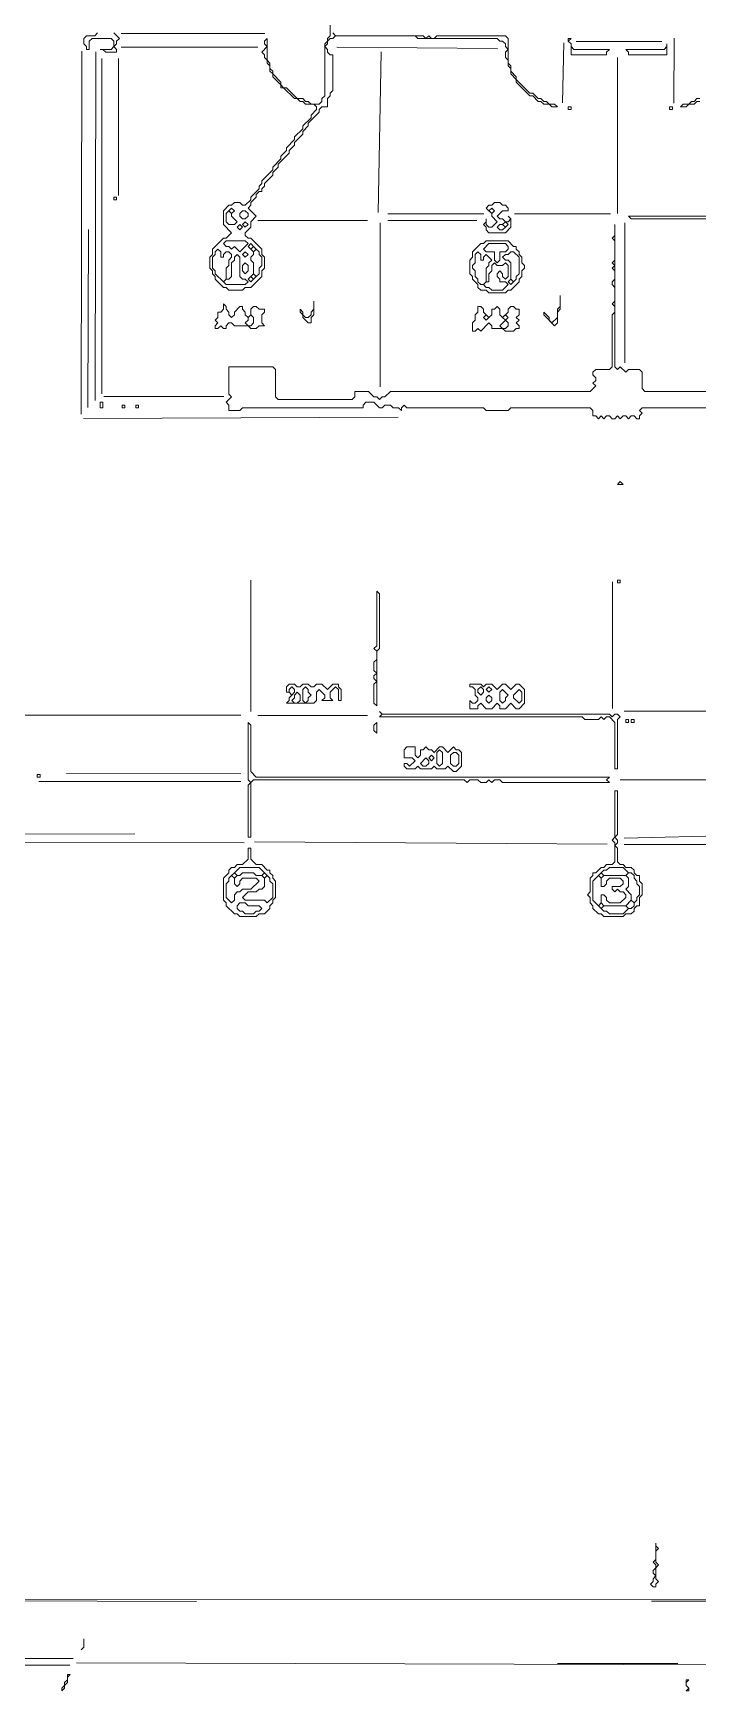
# Model space of a CAD drawing. Extents: x 10 to 1971, y 11 to 1392.
# Drawn here: x 454 to 696, y 11 to 617 of the extents above; entities that cross this region are included whole.
import ezdxf

# ---------------------------------------------------------------- set-up
doc = ezdxf.new("R2010")
doc.units = 0
for name, color, linetype, lineweight in [('TEXT_FALLBACK_OUTLINE', 2, 'Continuous', 0), ('TRACE_CURVE', 6, 'Continuous', 0), ('TRACE_STRAIGHT', 5, 'Continuous', 0), ('TRACE_TEXT_SYMBOL', 6, 'Continuous', 0)]:
    doc.layers.add(name, color=color, linetype=linetype, lineweight=lineweight)

msp = doc.modelspace()

# ---------------------------------------------------------------- linework, layer by layer
at = {"layer": 'TEXT_FALLBACK_OUTLINE', "color": 2}
for points in [[(622, 555), (621, 554), (620, 554), (619, 553), (621, 551), (621, 550), (623, 548), (621, 546), (620, 546), (619, 547), (619, 549), (619, 548), (618, 547), (619, 546), (619, 545), (620, 544), (626, 544), (628, 546), (628, 549), (627, 550), (628, 549), (627, 548), (626, 548), (625, 549), (624, 549), (623, 550), (625, 552), (627, 552), (627, 553), (626, 554), (625, 554), (624, 555)], [(620, 552), (621, 553), (622, 552), (621, 551)], [(623, 546), (624, 547), (625, 547), (626, 546), (625, 545), (624, 545)], [(625, 547), (626, 548), (627, 547), (626, 546)], [(523, 518), (523, 516), (522, 515), (521, 515), (521, 513), (520, 512), (521, 511), (520, 510), (520, 509), (521, 509), (522, 510), (523, 509), (524, 509), (524, 510), (525, 511), (526, 511), (527, 510), (532, 510), (533, 509), (535, 509), (536, 510), (538, 510), (537, 511), (537, 514), (538, 515), (538, 516), (536, 516), (535, 517), (534, 517), (533, 516), (533, 514), (532, 513), (531, 514), (531, 515), (530, 516), (530, 517), (529, 517), (527, 515), (527, 514), (526, 513), (525, 514), (525, 515), (524, 516), (524, 517)], [(616, 517), (616, 515), (615, 514), (615, 512), (614, 511), (614, 508), (615, 508), (616, 509), (617, 508), (620, 511), (621, 510), (621, 509), (625, 509), (626, 508), (629, 508), (630, 509), (631, 509), (631, 510), (630, 511), (631, 512), (630, 513), (631, 514), (631, 516), (630, 516), (629, 517), (628, 517), (627, 516), (627, 515), (625, 513), (624, 514), (624, 516), (623, 517), (622, 516), (621, 516), (621, 514), (620, 513), (618, 515), (618, 516), (617, 517)], [(646, 521), (646, 517), (645, 516), (645, 513), (643, 511), (642, 512), (642, 513), (640, 515), (640, 514), (644, 510), (645, 511), (645, 515), (646, 516)], [(532, 513), (533, 514), (534, 513), (534, 511), (533, 510), (532, 510), (531, 511), (532, 512)], [(618, 513), (619, 514), (620, 513), (619, 512)], [(626, 512), (627, 511), (627, 510), (626, 509), (625, 509), (624, 510)], [(625, 513), (626, 514), (627, 513), (626, 512)], [(547, 379), (546, 378), (546, 376), (547, 376), (548, 375), (547, 374), (547, 373), (546, 372), (556, 372), (557, 373), (557, 376), (558, 377), (560, 375), (560, 374), (559, 373), (563, 373), (562, 374), (562, 376), (564, 378), (565, 377), (565, 373), (566, 373), (566, 377), (565, 378), (565, 379), (563, 379), (561, 377), (559, 379), (557, 379), (556, 378), (555, 378), (554, 379), (552, 379), (551, 378), (550, 378), (549, 379)], [(547, 377), (548, 378), (549, 377), (549, 376), (548, 375), (547, 376)], [(549, 375), (550, 376), (551, 375), (551, 373), (550, 372), (549, 372), (548, 373), (549, 374)], [(552, 377), (553, 378), (554, 377), (554, 376), (555, 375), (554, 374), (554, 373), (553, 372), (552, 373)], [(613, 379), (613, 378), (614, 378), (615, 377), (615, 375), (616, 374), (616, 373), (615, 372), (614, 372), (613, 373), (613, 370), (616, 370), (616, 371), (617, 372), (619, 370), (621, 370), (623, 372), (624, 371), (624, 370), (626, 370), (628, 372), (630, 370), (631, 370), (633, 372), (633, 377), (631, 379), (630, 379), (628, 377), (626, 379), (625, 379), (623, 377), (621, 379), (619, 379), (618, 378), (617, 379)], [(616, 377), (617, 378), (618, 377), (618, 376), (617, 375), (616, 376)], [(619, 377), (620, 378), (621, 377), (620, 376)], [(624, 376), (625, 377), (627, 375), (626, 374), (626, 373), (625, 372), (624, 373)], [(631, 377), (632, 376), (632, 373), (631, 372), (629, 374), (629, 375)], [(619, 374), (620, 375), (621, 374), (621, 373), (620, 372), (619, 373)], [(590, 356), (589, 355), (589, 352), (592, 352), (593, 351), (591, 349), (590, 350), (589, 350), (589, 349), (590, 348), (593, 348), (594, 349), (595, 348), (599, 348), (600, 349), (601, 348), (604, 348), (605, 349), (607, 347), (608, 347), (610, 349), (610, 354), (609, 355), (608, 355), (607, 356), (605, 354), (603, 356), (602, 356), (600, 354), (599, 355), (598, 355), (597, 356), (596, 355), (595, 355), (595, 353), (594, 352), (593, 353), (593, 356)], [(597, 352), (598, 351), (598, 350), (597, 349), (596, 349), (595, 350)], [(598, 352), (599, 353), (600, 352), (599, 351)], [(601, 354), (602, 355), (603, 354), (603, 350), (602, 349), (601, 350)], [(606, 353), (607, 354), (608, 354), (609, 353), (609, 350), (608, 349), (607, 349), (606, 350)], [(455, 346), (456, 346), (456, 345), (455, 345)]]:
    msp.add_lwpolyline(points, close=True, dxfattribs=at)
at = {"layer": 'TRACE_CURVE', "color": 6}
for points in [[(562, 631), (562, 616), (561, 615), (561, 614), (560, 613), (560, 594), (559, 593), (559, 592), (558, 591), (555, 591), (554, 592), (553, 592), (552, 593), (550, 593), (546, 597), (545, 597), (544, 598), (544, 599), (541, 602), (541, 603), (540, 604), (540, 606), (539, 607), (539, 615), (538, 614), (538, 613), (539, 612), (537, 610), (538, 609), (538, 608), (539, 607), (539, 606)], [(477, 617), (476, 616), (473, 616), (472, 615), (472, 613), (473, 612), (473, 611), (474, 611), (474, 614), (475, 615), (482, 615), (483, 614), (483, 612), (482, 611), (478, 611), (479, 611), (480, 610), (484, 610), (484, 611), (483, 612), (484, 613), (484, 614), (485, 615), (483, 617)], [(537, 536), (537, 538), (533, 542), (532, 542), (531, 543), (531, 544), (533, 546), (533, 548), (535, 550), (532, 553), (533, 554), (533, 555), (535, 557), (535, 558), (536, 559), (537, 559), (537, 560), (538, 561), (538, 562), (541, 565), (541, 566), (543, 568), (543, 569), (547, 573), (547, 574), (549, 576), (549, 577), (552, 580), (552, 581), (554, 583), (554, 584), (558, 588), (558, 589), (559, 590), (561, 590), (561, 593), (562, 594), (562, 595), (563, 596), (563, 609), (562, 609), (561, 610), (561, 611), (560, 612), (561, 613), (561, 614), (562, 615), (563, 615), (564, 616), (593, 616), (594, 615), (623, 615), (624, 614), (625, 614), (626, 613), (626, 612), (627, 611), (626, 610), (626, 608), (627, 607), (627, 605), (628, 604), (628, 602), (630, 600)], [(630, 600), (630, 599), (635, 594), (636, 594), (638, 592), (639, 592), (640, 591), (642, 591), (643, 590), (645, 590), (644, 591), (642, 591), (641, 592), (640, 592), (639, 593), (638, 593), (636, 595), (635, 595), (630, 600), (630, 601), (628, 603), (628, 605), (627, 606), (627, 615), (626, 616), (601, 616), (600, 615), (599, 615), (598, 616), (597, 615), (596, 616), (564, 616), (563, 617)], [(539, 606), (540, 605), (540, 603), (541, 602), (541, 601), (544, 598), (544, 597), (545, 597), (549, 593), (550, 593), (551, 592), (552, 592), (553, 591), (556, 591), (557, 590), (557, 589), (555, 587), (555, 586), (552, 583), (552, 582), (549, 579), (549, 578), (546, 575), (546, 574), (544, 572), (544, 571), (541, 568), (541, 567), (537, 563), (537, 562), (536, 561), (536, 560), (533, 557), (533, 556), (531, 554), (530, 554), (529, 555), (527, 555), (526, 554), (525, 554), (523, 552), (523, 547), (526, 544), (524, 542), (523, 542), (519, 538), (519, 536), (518, 535), (518, 531), (519, 530), (519, 529), (520, 528), (520, 527), (523, 524), (524, 524), (525, 523), (530, 523), (531, 524), (533, 524), (537, 528), (537, 530), (538, 531), (538, 535), (537, 536)], [(697, 593), (696, 593), (695, 592), (694, 592), (693, 591), (691, 591), (690, 590), (692, 590), (693, 591), (695, 591), (696, 592), (697, 592)], [(666, 547), (666, 543), (665, 542), (666, 541), (666, 534), (665, 533), (666, 532), (665, 531), (666, 530), (666, 527), (665, 526), (665, 525), (666, 524), (666, 519), (665, 518), (666, 517), (666, 515), (665, 514), (665, 495), (664, 494), (659, 494), (658, 493), (658, 492), (659, 491), (659, 490), (658, 489), (659, 488), (657, 486), (584, 486), (582, 484), (581, 484), (580, 483), (579, 484), (578, 484), (576, 486), (571, 486), (571, 484), (570, 483), (543, 483), (542, 484), (542, 494), (541, 495), (525, 495), (525, 485), (526, 484), (524, 482), (525, 481), (525, 479), (529, 479), (530, 480), (574, 480), (574, 481), (575, 482), (578, 482), (580, 480), (581, 480), (582, 481), (584, 481), (585, 480), (587, 480), (588, 479), (588, 480), (589, 481), (590, 480)], [(752, 486), (677, 486), (676, 487), (676, 493), (675, 494), (671, 494), (670, 493), (668, 495), (667, 494), (666, 495), (666, 547)], [(705, 550), (671, 550), (672, 549), (705, 549)], [(590, 480), (618, 480), (619, 479), (627, 479), (628, 480), (657, 480), (658, 479), (658, 477), (659, 477), (660, 476), (661, 477), (662, 476), (663, 477), (664, 477), (665, 476), (666, 476), (667, 477), (668, 476), (669, 477), (670, 477), (671, 476), (672, 477), (673, 477), (674, 476), (675, 476), (675, 477), (676, 478), (675, 479), (676, 480), (706, 480)]]:
    msp.add_lwpolyline(points, dxfattribs=at)
for points in [[(524, 551), (525, 552), (526, 551), (526, 550), (528, 548), (527, 547), (525, 547), (524, 548)], [(525, 552), (526, 553), (527, 552), (526, 551)], [(529, 551), (530, 552), (531, 552), (532, 551), (532, 550), (531, 549), (530, 549), (529, 550)], [(528, 546), (529, 547), (530, 546), (529, 545)], [(530, 547), (531, 548), (532, 547), (531, 546)], [(523, 540), (524, 541), (531, 541), (532, 540), (529, 537), (527, 539), (526, 538), (525, 539), (524, 539)], [(532, 539), (533, 540), (534, 539), (533, 538)], [(520, 537), (521, 538), (522, 537), (522, 535), (523, 535), (523, 536), (524, 537), (525, 537), (526, 536), (526, 535), (525, 534), (525, 532), (524, 531), (524, 527), (523, 526), (520, 529), (520, 530), (519, 531), (519, 535), (520, 536)], [(527, 535), (528, 536), (529, 535), (529, 528), (530, 527), (531, 527), (532, 526), (531, 525), (524, 525), (523, 526), (524, 527), (525, 527), (526, 528), (526, 533), (527, 534)], [(530, 536), (531, 537), (532, 536), (531, 535)], [(533, 538), (534, 539), (535, 538), (534, 537)], [(534, 537), (535, 538), (536, 537), (536, 536), (537, 535), (537, 532), (536, 531), (536, 529), (535, 528), (534, 529), (534, 533), (533, 534), (533, 535), (534, 536)], [(530, 532), (531, 533), (532, 532), (532, 530), (531, 529), (530, 530)], [(532, 527), (533, 528), (534, 527), (533, 526)], [(533, 528), (534, 529), (535, 528), (534, 527)]]:
    msp.add_lwpolyline(points, close=True, dxfattribs=at)
at = {"layer": 'TRACE_STRAIGHT', "color": 5}
for p, q in [((485.62, 616.84), (538.13, 616.86)), ((646.92, 591.4), (647.36, 613.39)), ((651.88, 613.88), (683.12, 613.88)), ((687.6, 591.37), (687.64, 615.13)), ((471.05, 477.62), (471.25, 610.38)), ((476.17, 482.62), (476.44, 610.13)), ((478.6, 485.12), (478.61, 607.63)), ((484.7, 557.62), (484.72, 607.63)), ((485.62, 611.78), (535.63, 611.82)), ((564.38, 611.86), (623.12, 611.29)), ((579.57, 551.4), (580.69, 610.15)), ((667, 608), (667, 551)), ((535.62, 548.39), (575.63, 548.39)), ((580.28, 487.62), (580.28, 547.62)), ((583.12, 550.9), (618.13, 550.9)), ((583.12, 548.39), (615.63, 548.39)), ((629.38, 550.9), (664.38, 550.87)), ((669.69, 496.38), (669.7, 547.62)), ((473.49, 480.12), (473.74, 545.13)), ((479.37, 484.1), (523.12, 484.14)), ((471.87, 476.11), (586.87, 476.55)), ((533, 417), (533, 369)), ((665.13, 416.38), (665.17, 370.12)), ((336.88, 367.64), (529.38, 367.68)), ((535.62, 367.5), (575.63, 367.52)), ((669.37, 369.06), (751.87, 369.1)), ((465.62, 346.3), (529.38, 346.15)), ((455.62, 343.42), (529.38, 343.4)), ((668, 344), (744, 344)), ((339.37, 324.13), (490.63, 324.2)), ((339.37, 321.16), (530.62, 321.01)), ((534.37, 321.31), (663.14, 320.5)), ((669.37, 322.71), (711.91, 323.66)), ((669.37, 320.42), (838.13, 320.32)), ((110.62, 44.63), (513.12, 43.71)), ((144.38, 44.7), (773.13, 44.3)), ((679.37, 43.78), (734.37, 43.74)), ((30.62, 23.16), (468.12, 22.79)), ((354.37, 20.23), (466.88, 20.39)), ((469.37, 21.19), (804.38, 20.21)), ((645, 21), (689, 21))]:
    msp.add_line(p, q, dxfattribs=at)
at = {"layer": 'TRACE_TEXT_SYMBOL', "color": 6}
for points in [[(649, 615), (649, 614), (650, 613), (650, 609), (663, 609), (663, 610), (664, 611), (651, 611), (650, 612), (650, 613), (649, 614), (650, 615)], [(685, 613), (685, 612), (684, 611), (670, 611), (671, 610), (671, 609), (685, 609)], [(649, 590), (650, 590), (650, 589), (649, 589)], [(686, 590), (687, 590), (687, 589), (686, 589)], [(483, 557), (484, 557), (484, 556), (483, 556)], [(619, 541), (618, 540), (617, 540), (614, 537), (614, 535), (613, 534), (613, 529), (614, 528), (614, 527), (616, 525), (616, 524), (617, 523), (619, 523), (620, 522), (626, 522), (627, 523), (628, 523), (631, 526), (631, 527), (632, 528), (632, 530), (633, 531), (633, 532), (632, 533), (632, 535), (631, 536), (631, 537), (630, 538), (630, 539), (629, 539), (627, 541)], [(620, 540), (626, 540), (627, 539), (627, 538), (626, 537), (624, 537), (624, 534), (623, 533), (622, 534), (622, 537), (619, 537), (618, 538)], [(615, 536), (616, 537), (617, 536), (617, 534), (618, 534), (618, 535), (619, 536), (621, 534), (620, 533), (620, 532), (619, 531), (619, 526), (618, 525), (617, 525), (616, 526), (616, 527), (615, 528), (615, 530), (614, 531), (614, 532), (615, 533)], [(627, 536), (628, 537), (629, 537), (631, 535), (631, 529), (630, 528), (630, 527), (629, 526), (628, 527), (628, 533), (627, 534), (626, 534), (625, 535), (626, 536)], [(621, 532), (622, 533), (623, 532), (625, 532), (626, 533), (627, 532), (627, 528), (626, 527), (625, 528), (625, 529), (624, 530), (623, 529), (623, 528), (624, 527), (624, 526), (626, 526), (627, 525), (625, 523), (621, 523), (620, 524), (619, 524), (618, 525), (619, 526), (620, 526), (620, 529), (621, 530)], [(627, 526), (628, 527), (629, 526), (628, 525)], [(556, 519), (556, 516), (555, 515), (555, 514), (554, 513), (553, 513), (552, 514), (552, 515), (551, 516), (551, 515), (552, 514), (552, 513), (554, 511), (555, 511), (555, 513), (556, 514)], [(478, 482), (479, 482), (479, 480), (478, 480)], [(486, 481), (487, 481), (487, 480), (486, 480)], [(491, 481), (492, 481), (492, 480), (491, 480)], [(668, 453), (667, 452), (669, 452)], [(579, 413), (579, 393), (578, 392), (579, 391), (579, 388), (578, 387), (578, 384), (579, 383), (578, 382), (578, 381), (579, 380), (578, 379), (578, 372), (579, 371), (579, 391), (580, 392), (580, 412)], [(667, 417), (668, 417), (668, 416), (667, 416)], [(532, 365), (532, 344), (533, 343), (532, 342), (532, 323), (533, 323), (533, 343), (534, 344), (611, 344), (612, 343), (613, 344), (616, 344), (617, 343), (619, 343), (620, 344), (621, 343), (622, 344), (624, 344), (625, 343), (664, 343), (663, 344), (664, 345), (535, 345), (533, 347), (533, 364)], [(579, 365), (578, 364), (578, 362), (579, 361)], [(580, 369), (581, 368), (580, 367), (654, 367), (655, 366), (660, 366), (661, 367), (662, 366), (663, 367), (664, 367), (666, 365), (666, 348), (667, 348), (667, 366), (668, 367), (667, 368), (666, 368), (665, 367), (664, 368), (581, 368)], [(670, 366), (671, 366), (671, 365), (670, 365)], [(672, 366), (673, 366), (673, 365), (672, 365)], [(666, 340), (666, 323), (665, 322), (666, 321), (666, 314), (665, 313), (663, 313), (662, 312), (661, 312), (659, 310), (658, 310), (658, 309), (657, 308), (657, 303), (656, 302), (657, 301), (657, 299), (658, 298), (658, 297), (660, 295), (661, 295), (662, 294), (669, 294), (670, 295), (672, 295), (673, 296), (673, 297), (674, 298), (675, 298), (675, 301), (676, 302), (676, 306), (675, 307), (675, 309), (674, 309), (673, 310), (673, 311), (672, 312), (670, 312), (669, 313), (668, 313), (667, 314), (667, 319), (666, 320), (667, 321), (667, 322), (666, 323), (667, 324), (667, 340)], [(532, 319), (532, 315), (530, 313), (528, 313), (527, 312), (526, 312), (525, 311), (525, 310), (523, 308), (523, 300), (524, 299), (524, 298), (527, 295), (528, 295), (529, 294), (535, 294), (536, 295), (538, 295), (540, 297), (540, 298), (541, 299), (541, 300), (542, 301), (542, 307), (541, 308), (541, 309), (540, 310), (540, 311), (539, 311), (537, 313), (535, 313), (533, 315), (533, 319)], [(526, 309), (527, 310), (528, 309), (527, 308)], [(529, 312), (536, 312), (538, 310), (537, 309), (535, 309), (534, 310), (530, 310), (529, 309), (528, 309), (527, 310)], [(537, 309), (538, 310), (539, 309), (538, 308)], [(660, 309), (661, 310), (662, 309), (661, 308)], [(663, 311), (664, 312), (669, 312), (671, 310), (670, 309), (662, 309), (661, 310), (662, 311)], [(670, 309), (671, 310), (672, 310), (673, 309), (673, 308), (674, 307), (674, 306), (675, 305), (675, 302), (674, 301), (674, 300), (673, 299), (672, 300), (672, 302), (670, 304), (671, 305), (671, 308)], [(525, 308), (526, 309), (527, 308), (527, 306), (528, 305), (529, 306), (529, 307), (530, 308), (535, 308), (536, 307), (533, 304), (530, 304), (529, 303), (528, 303), (527, 302), (527, 300), (526, 299), (524, 301), (524, 306), (525, 307)], [(538, 308), (539, 309), (540, 308), (540, 307), (541, 306), (541, 301), (539, 299), (538, 300), (531, 300), (530, 301), (532, 303), (535, 303), (536, 304), (537, 304), (538, 305)], [(660, 309), (661, 308), (661, 305), (662, 305), (663, 306), (663, 307), (664, 308), (668, 308), (669, 307), (669, 306), (668, 305), (665, 305), (665, 304), (666, 303), (667, 304), (668, 303), (669, 303), (670, 302), (670, 301), (668, 299), (664, 299), (663, 300), (663, 301), (662, 302), (661, 302), (661, 299), (660, 298), (658, 300), (658, 307)], [(528, 298), (529, 299), (531, 299), (532, 298), (536, 298), (537, 297), (536, 296), (535, 296), (534, 295), (531, 295), (530, 296), (529, 296), (528, 297)], [(660, 298), (661, 299), (662, 298), (661, 297)], [(661, 297), (662, 298), (670, 298), (671, 297), (669, 295), (664, 295), (663, 296), (662, 296)], [(672, 300), (673, 299), (673, 298), (672, 297), (671, 297), (670, 298)], [(681, 65), (681, 59), (680, 58), (681, 57), (681, 56), (680, 55), (680, 54), (681, 53), (680, 52), (680, 51), (679, 50), (680, 49), (681, 49), (681, 50), (682, 51), (681, 52), (681, 56), (682, 57), (681, 58), (681, 62), (682, 63), (681, 64)], [(472, 30), (472, 27), (471, 26), (472, 27)], [(466, 17), (466, 15), (465, 14), (465, 13), (464, 12), (464, 11), (465, 12), (465, 13), (466, 14), (466, 16), (467, 17)], [(692, 15), (692, 13), (693, 12), (692, 11), (693, 11), (693, 12), (692, 13), (692, 14), (693, 15)]]:
    msp.add_lwpolyline(points, close=True, dxfattribs=at)

doc.saveas('drawing.dxf')
